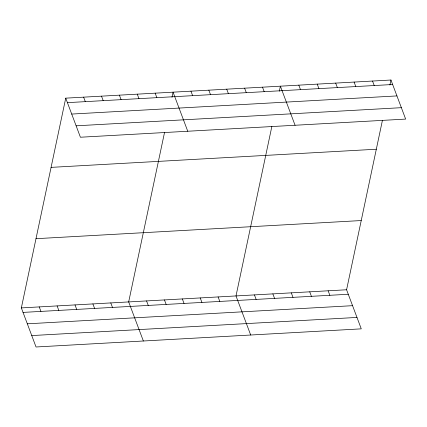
<?xml version="1.0" encoding="UTF-8"?>
<svg xmlns="http://www.w3.org/2000/svg" width="427" height="427" viewBox="0 0 427 427"><rect width="100%" height="100%" fill="white"/><g stroke="black" fill="none" stroke-linecap="round" stroke-linejoin="round"><path stroke-width="0.64" d="M382.443 120.286L346.585 289.768L361.269 328.849L36.039 346.986L21.35 307.91L65.731 98.151L390.961 80.014L405.65 119.09L80.415 137.232L65.731 98.151M164.534 132.439L128.676 301.921L143.365 341.002M171.99 97.201L173.058 92.168L187.747 131.244M271.86 126.456L236.003 295.938L250.692 335.014M279.317 91.218L280.384 86.179L295.073 125.26M389.899 85.048L390.961 80.014M67.418 102.645L392.653 84.509M71.709 114.062L396.939 95.92M76.129 125.821L401.359 107.679M51.085 167.373L376.315 149.231M35.996 238.688L361.226 220.551M21.35 307.91L346.585 289.768M23.042 312.404L348.272 294.267M27.328 323.815L352.563 305.679M31.747 335.574L356.983 317.437M372.531 81.045L374.223 85.539M354.1 82.069L355.792 86.564M335.67 83.1L337.362 87.594M317.24 84.124L318.932 88.619M298.815 85.154L300.501 89.649M262.493 87.177L264.185 91.672M328.155 290.798L329.841 295.292M244.607 88.175L246.299 92.67M309.724 291.828L311.411 296.322M226.721 89.174L228.408 93.668M291.294 292.853L292.981 297.347M208.83 90.172L210.522 94.666M272.864 293.883L274.556 298.377M190.944 91.17L192.636 95.664M254.433 294.908L256.125 299.402M155.166 93.166L156.858 97.66M218.117 296.936L219.804 301.43M137.28 94.164L138.967 98.658M200.226 297.934L201.918 302.428M119.395 95.162L121.081 99.656M182.34 298.932L184.032 303.426M101.503 96.155L103.195 100.655M164.454 299.925L166.14 304.424M83.617 97.153L85.304 101.653M146.562 300.923L148.254 305.422M110.79 302.919L112.477 307.413M92.899 303.917L94.591 308.411M75.013 304.915L76.705 309.41M57.127 305.913L58.814 310.408M39.236 306.912L40.928 311.406"/></g></svg>
